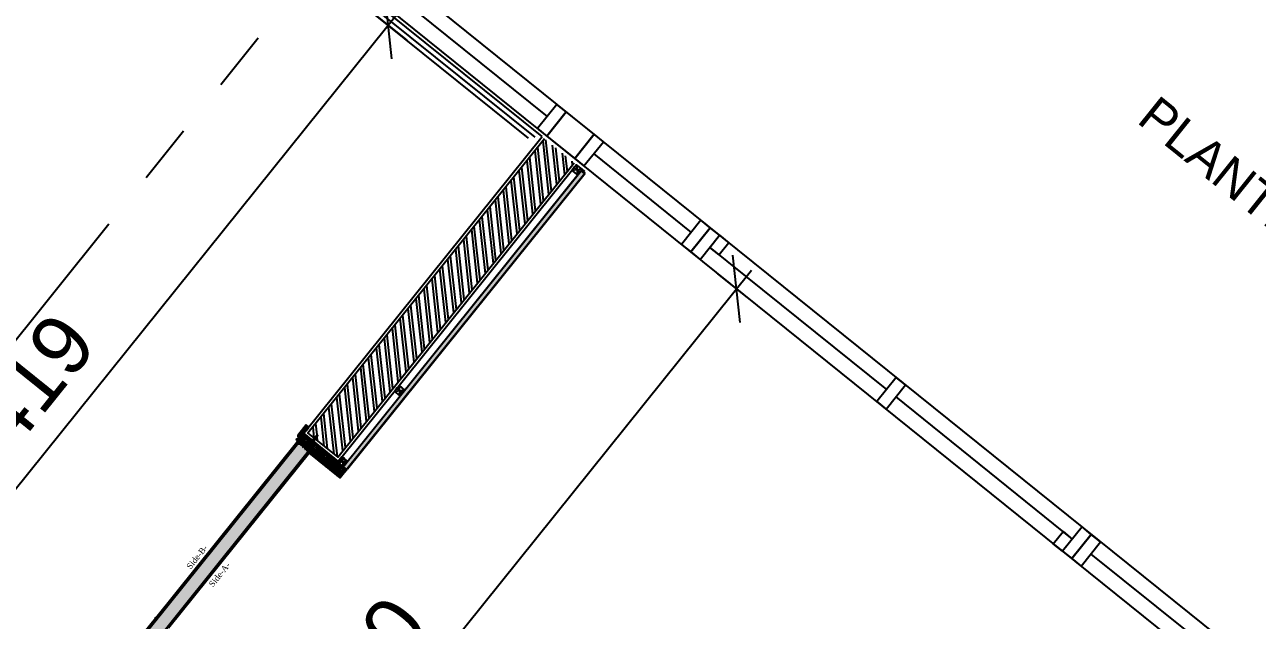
# Model space of a CAD drawing. Extents: x 83 to 143.2, y -2.6 to 70.8.
# Drawn here: x 114.54 to 119.7, y 44.34 to 46.83 of the extents above; entities that cross this region are included whole.
import ezdxf

# ---------------------------------------------------------------- set-up
doc = ezdxf.new("R2010")
doc.units = 0
doc.header["$MEASUREMENT"] = 0
doc.header["$PDMODE"] = 3
doc.header["$PDSIZE"] = 0.3
doc.linetypes.add('AXIS_100$0$A-AXIS$0$PHANTOM', pattern=[2.5, 1.25, -0.25, 0.25, -0.25, 0.25, -0.25])
doc.layers.get('0').update_dxf_attribs({"linetype": 'CONTINUOUS'})
doc.layers.get('DEFPOINTS').update_dxf_attribs({"linetype": 'CONTINUOUS'})
for name, color, linetype in [('00CONDAS-DIM', 9, 'CONTINUOUS'), ('00CONDAS-SERRUR', 3, 'CONTINUOUS'), ('00CONDAS-WOOD', 2, 'CONTINUOUS'), ('A-ALU', 9, 'CONTINUOUS'), ('a-dim', 3, 'CONTINUOUS'), ('A-FLOR-LEVL', 221, 'CONTINUOUS'), ('A-HATCH-CONC', 8, 'CONTINUOUS'), ('A-HATCH-WALL', 8, 'CONTINUOUS'), ('A-PLASTER', 8, 'CONTINUOUS'), ('a-revetement', 1, 'CONTINUOUS'), ('a-text-red', 10, 'CONTINUOUS'), ('A-WALL', 4, 'CONTINUOUS'), ('AXIS_100$0$A-AXIS-100', 10, 'AXIS_100$0$A-AXIS$0$PHANTOM'), ('HA', 8, 'CONTINUOUS'), ('SERRUR', 3, 'CONTINUOUS'), ('SHADE30', 30, 'CONTINUOUS'), ('Stainless Steel', 251, 'CONTINUOUS'), ('WOOD', 2, 'CONTINUOUS'), ('WOOD PANELING', 7, 'CONTINUOUS')]:
    doc.layers.add(name, color=color, linetype=linetype)
doc.styles.add('A100-STEXT', font='ARIAL.TTF', dxfattribs={"height": 0.25})
doc.styles.add('style10', font='TIMES.TTF', dxfattribs={"height": 24})
doc.dimstyles.new('A100-DIM', dxfattribs={"dimtxt": 0.25, "dimasz": 0.2, "dimexe": 0.1, "dimexo": 0.3, "dimgap": 0.1, "dimtad": 1, "dimlfac": 100, "dimrnd": 0.5, "dimdsep": 46, "dimtxsty": 'A100-STEXT', "dimblk1": 'OBLIQUE', "dimblk2": 'OBLIQUE', "dimsah": 1, "dimcen": -0.05, "dimdle": 0.1, "dimclrd": 15, "dimclre": 15, "dimclrt": 256, "dimadec": 0, "dimazin": 0, "dimtfac": 0.28, "dimtix": 1, "dimtmove": 2, "dimatfit": 3, "dimldrblk": 'OBLIQUE', "dimfxl": 0, "dimtolj": 1, "dimarcsym": 0})

# ---------------------------------------------------------------- blocks, each defined once
blk = doc.blocks.new('_OBLIQUE')
at = {"color": 0, "linetype": 'ByBlock'}
blk.add_line((-0.5, -0.5), (0.5, 0.5), dxfattribs=at)
blk = doc.blocks.new('*D48')
at = {"layer": 'a-dim', "color": 15, "lineweight": -2}
for p, q in [((114.7011, 42.2179), (117.5838, 45.8026)), ((117.5689, 45.6862), (117.4432, 45.7873)), ((114.8115, 42.2574), (114.6858, 42.3585))]:
    blk.add_line(p, q, dxfattribs=at)
at = {"layer": 'DEFPOINTS', "color": 0}
for p in [(117.5212, 45.7246), (117.8027, 45.4982), (115.0453, 42.0694)]:
    blk.add_point(p, dxfattribs=at)
at = {"layer": 'a-dim', "color": 15, "lineweight": -2, "xscale": 0.2, "yscale": 0.2, "zscale": 0.2}
for p, rotation in [((117.5212, 45.7246), 51.19370936958021), ((114.7637, 42.2959), 231.1937093695802)]:
    blk.add_blockref('_OBLIQUE', p, dxfattribs=dict(at, rotation=rotation))
at = {"layer": 'a-dim', "insert": (115.965, 44.1529), "char_height": 0.25, "attachment_point": 5, "rotation": 51.1937, "style": 'A100-STEXT'}
blk.add_mtext('\\A1;440', dxfattribs=at)
blk = doc.blocks.new('*D63')
at = {"layer": 'a-dim', "color": 15, "lineweight": -2}
for p, q in [((111.2649, 45.2058), (115.8116, 50.8594)), ((115.8105, 50.732), (115.671, 50.8442)), ((111.3502, 45.2656), (111.2497, 45.3464))]:
    blk.add_line(p, q, dxfattribs=at)
at = {"layer": 'DEFPOINTS', "color": 0}
for p in [(115.7489, 50.7815), (116.0443, 50.544), (111.584, 45.0776)]:
    blk.add_point(p, dxfattribs=at)
at = {"layer": 'a-dim', "color": 15, "lineweight": -2, "xscale": 0.2, "yscale": 0.2, "zscale": 0.2}
for p, rotation in [((115.7489, 50.7815), 51.19370936546788), ((111.3276, 45.2838), 231.1937093654679)]:
    blk.add_blockref('_OBLIQUE', p, dxfattribs=dict(at, rotation=rotation))
at = {"layer": 'a-dim', "insert": (113.3609, 48.1753), "char_height": 0.25, "attachment_point": 5, "rotation": 51.1937, "style": 'A100-STEXT'}
blk.add_mtext('\\A1;705.5', dxfattribs=at)
blk = doc.blocks.new('*D73')
at = {"layer": 'a-dim', "color": 15, "lineweight": -2}
for p, q in [((114.557, 43.5965), (111.9206, 45.7167)), ((112.0167, 45.6766), (111.9359, 45.5761)), ((114.4973, 43.6817), (114.4164, 43.5812))]:
    blk.add_line(p, q, dxfattribs=at)
at = {"layer": 'DEFPOINTS', "color": 0}
for p in [(112.2048, 45.9104), (111.9986, 45.654), (114.6853, 43.9155)]:
    blk.add_point(p, dxfattribs=at)
at = {"layer": 'a-dim', "color": 15, "lineweight": -2, "xscale": 0.2, "yscale": 0.2, "zscale": 0.2}
for p, rotation in [((111.9986, 45.654), 141.1937092989984), ((114.4791, 43.6591), 321.1937092989984)]:
    blk.add_blockref('_OBLIQUE', p, dxfattribs=dict(at, rotation=rotation))
at = {"layer": 'a-dim', "insert": (113.3816, 44.834), "char_height": 0.25, "attachment_point": 5, "rotation": 321.1937, "style": 'A100-STEXT'}
blk.add_mtext('\\A1;318.5', dxfattribs=at)
blk = doc.blocks.new('*D75')
at = {"layer": 'a-dim', "color": 15, "lineweight": -2}
for p, q in [((115.8143, 47.0267), (116.1388, 46.7658)), ((116.1235, 46.9064), (113.3723, 43.4853)), ((113.3625, 43.6214), (113.5129, 43.5005))]:
    blk.add_line(p, q, dxfattribs=at)
at = {"layer": 'DEFPOINTS', "color": 0}
for p in [(115.5805, 47.2147), (113.1287, 43.8095, -0.0976), (113.4349, 43.5632)]:
    blk.add_point(p, dxfattribs=at)
at = {"layer": 'a-dim', "color": 15, "lineweight": -2, "xscale": 0.2, "yscale": 0.2, "zscale": 0.2}
for p, rotation in [((116.0609, 46.8284), 51.19370935660757), ((113.4349, 43.5632), 231.1937093566076)]:
    blk.add_blockref('_OBLIQUE', p, dxfattribs=dict(at, rotation=rotation))
at = {"layer": 'a-dim', "insert": (114.5705, 45.3385), "char_height": 0.25, "attachment_point": 5, "rotation": 51.1937, "style": 'A100-STEXT'}
blk.add_mtext('\\A1;419', dxfattribs=at)
blk = doc.blocks.new('A$C424D7636')
at = {"layer": 'A-ALU'}
for p, q in [((24.3159, 47.1427), (28.8044, 43.533)), ((24.2751, 47.0921), (25.0778, 46.4466)), ((24.1954, 47.0727), (28.7619, 43.4003)), ((25.2726, 46.2899), (25.6817, 45.9609)), ((25.7596, 45.8982), (26.4999, 45.3029)), ((26.5389, 45.2715), (27.2792, 44.6762)), ((27.3571, 44.6135), (27.7663, 44.2845))]:
    blk.add_line(p, q, dxfattribs=at)
for points in [[(25.037, 46.3959), (25.076, 46.3646), (25.1575, 46.4659), (25.1185, 46.4972)], [(25.1929, 46.2706), (25.2319, 46.2392), (25.3133, 46.3405), (25.2744, 46.3719)], [(25.641, 45.9102), (25.6799, 45.8789), (25.7614, 45.9802), (25.7224, 46.0115)], [(25.6799, 45.8789), (25.7189, 45.8476), (25.8004, 45.9489), (25.7614, 45.9802)], [(26.4592, 45.2522), (26.4982, 45.2209), (26.5796, 45.3222), (26.5407, 45.3535)], [(27.2385, 44.6255), (27.2774, 44.5942), (27.3589, 44.6955), (27.3199, 44.7268)], [(27.2774, 44.5942), (27.3164, 44.5628), (27.3979, 44.6641), (27.3589, 44.6955)]]:
    blk.add_lwpolyline(points, close=True, dxfattribs=at)
for points in [[(25.8004, 45.9489), (25.8393, 45.9175), (25.7986, 45.8669), (25.7596, 45.8982), (25.8004, 45.9489)], [(27.2402, 44.7075), (27.2792, 44.6762), (27.2385, 44.6255), (27.1995, 44.6568), (27.2402, 44.7075)]]:
    blk.add_lwpolyline(points, dxfattribs=at)
blk = doc.blocks.new('HING-PL-35')
at = {"layer": 'HA'}
h = blk.add_hatch(dxfattribs=at)
h.set_pattern_fill('NET', color=256, scale=0.02, angle=135, style=0)
h.set_pattern_definition([(135, (34.9200213, -8302.3462178), (-0.001767766953, -0.001767766953), []), (225, (34.9200213, -8302.3462178), (0.001767766953, -0.001767766953), [])])
h.paths.add_polyline_path([(0.003, 0.005, -0.341999), (0, 0.0011), (0, 0), (0.003, 0)])
h.paths.add_polyline_path([(-0.002, 0.0011, -0.341999), (-0.005, 0.005), (-0.005, 0), (-0.002, 0)])
h.paths.add_polyline_path([(-0.002, 0), (-0.005, 0), (-0.005, -0.001), (-0.002, -0.001)])
h.paths.add_polyline_path([(-0.002, -0.001), (-0.005, -0.001), (-0.005, -0.035), (-0.002, -0.035)])
h.paths.add_polyline_path([(0.003, 0), (0, 0), (0, -0.0109, -0.008633), (0.003, -0.0092)])
h.paths.add_polyline_path([(0.003, -0.0092, 0.008633), (0, -0.0109), (0, -0.0212, -0.015099), (0.003, -0.0188)])
h.paths.add_polyline_path([(0.003, -0.0188, 0.015099), (0, -0.0212), (0, -0.0345, -0.016745), (0.003, -0.0313)])
h.paths.add_polyline_path([(0.003, -0.0313, 0.016745), (0, -0.0345), (0, -0.035), (0.003, -0.035)])
at = {"layer": 'SERRUR'}
for p, q in [((-0.005, -0.035), (-0.005, 0.005)), ((-0.002, -0.035), (-0.002, 0.0011)), ((0, -0.035), (0, 0.0011)), ((0.003, -0.035), (0.003, 0.005)), ((-0.005, -0.035), (-0.002, -0.035)), ((0, -0.035), (0.003, -0.035))]:
    blk.add_line(p, q, dxfattribs=at)
blk.add_circle((-0.001, 0.005), 0.004, dxfattribs=at)
blk = doc.blocks.new('VICE')
at = {"layer": '00CONDAS-SERRUR'}
for p, q in [((-0.0582, 0.0033), (-0.0937, 0.0033)), ((-0.0582, 0.0033), (-0.0937, 0.0033)), ((-0.0582, 0.0018), (-0.0937, 0.0018)), ((-0.0582, 0.0018), (-0.0937, 0.0018)), ((-0.0903, 0), (-0.0164, 0.0039)), ((-0.0903, 0), (-0.0164, 0.0039)), ((-0.0903, 0), (-0.0164, -0.0039)), ((-0.0855, 0.0004), (-0.0851, -0.0005)), ((-0.0826, 0.0006), (-0.0822, -0.0006)), ((-0.0814, 0.005), (-0.0817, 0.0048)), ((-0.0814, 0.005), (-0.0817, 0.0048)), ((-0.0817, 0.0048), (-0.0812, 0.0033)), ((-0.0817, 0.0048), (-0.0812, 0.0033)), ((-0.0814, 0.005), (-0.0814, 0.005)), ((-0.0799, 0.0033), (-0.0814, 0.005)), ((-0.0799, 0.0033), (-0.0814, 0.005)), ((-0.0814, 0.005), (-0.0814, 0.005)), ((-0.0798, 0.0008), (-0.0792, -0.0008)), ((-0.0769, 0.005), (-0.0772, 0.0048)), ((-0.0769, 0.005), (-0.0772, 0.0048)), ((-0.0772, 0.0048), (-0.0768, 0.0033)), ((-0.0772, 0.0048), (-0.0768, 0.0033)), ((-0.077, 0.0009), (-0.0763, -0.001)), ((-0.0755, 0.0033), (-0.0769, 0.005)), ((-0.0769, 0.005), (-0.0769, 0.005)), ((-0.0769, 0.005), (-0.0769, 0.005)), ((-0.0755, 0.0033), (-0.0769, 0.005)), ((-0.0742, 0.0011), (-0.0733, -0.0012)), ((-0.0725, 0.005), (-0.0728, 0.0048)), ((-0.0725, 0.005), (-0.0728, 0.0048)), ((-0.0728, 0.0048), (-0.0724, 0.0033)), ((-0.0728, 0.0048), (-0.0724, 0.0033)), ((-0.0725, 0.005), (-0.0725, 0.005)), ((-0.0711, 0.0033), (-0.0725, 0.005)), ((-0.0711, 0.0033), (-0.0725, 0.005)), ((-0.0725, 0.005), (-0.0725, 0.005)), ((-0.0714, 0.0013), (-0.0704, -0.0013)), ((-0.0685, 0.0014), (-0.0675, -0.0015)), ((-0.0681, 0.005), (-0.0684, 0.0048)), ((-0.0681, 0.005), (-0.0684, 0.0048)), ((-0.0684, 0.0048), (-0.0679, 0.0033)), ((-0.0684, 0.0048), (-0.0679, 0.0033)), ((-0.0681, 0.005), (-0.0681, 0.005)), ((-0.0666, 0.0033), (-0.0681, 0.005)), ((-0.0681, 0.005), (-0.0681, 0.005)), ((-0.0666, 0.0033), (-0.0681, 0.005)), ((-0.0657, 0.0016), (-0.0645, -0.0017)), ((-0.0629, 0.0018), (-0.0616, -0.0019)), ((-0.0601, 0.0019), (-0.0586, -0.002)), ((-0.0573, 0.0021), (-0.0557, -0.0022)), ((-0.0567, 0.0048), (-0.0552, 0.0048)), ((-0.0567, 0.0048), (-0.0552, 0.0048)), ((-0.0543, 0.0023), (-0.0525, -0.0024)), ((-0.0513, 0.0025), (-0.0494, -0.0026)), ((-0.0485, 0.0026), (-0.0465, -0.0027)), ((-0.0457, 0.0028), (-0.0436, -0.0029)), ((-0.0429, 0.003), (-0.0406, -0.0031)), ((-0.04, 0.0031), (-0.0377, -0.0033)), ((-0.0102, 0.0074), (-0.0164, 0.0039)), ((-0.0102, 0.0074), (-0.0164, 0.0039)), ((-0.0102, 0.0074), (-0.0164, 0.0039)), ((-0.0102, 0.0074), (-0.0164, 0.0039)), ((-0.0164, 0.0039), (-0.0164, -0.0039)), ((-0.0164, -0.0039), (-0.0164, 0.0039)), ((-0.0164, 0.0039), (-0.0164, -0.0039)), ((-0.0164, -0.0039), (-0.0164, 0.0039)), ((-0.0102, 0.0012), (-0.0127, 0.0012)), ((-0.0127, 0.0012), (-0.0127, -0.0012)), ((-0.0102, 0.0012), (-0.0127, 0.0012)), ((-0.0127, -0.0012), (-0.0127, 0.0012)), ((-0.0102, 0.0012), (-0.0127, 0.0012)), ((-0.0127, 0.0012), (-0.0127, -0.0012)), ((-0.0102, 0.0012), (-0.0127, 0.0012)), ((-0.0127, -0.0012), (-0.0127, 0.0012)), ((-0.0102, 0.0074), (-0.0102, 0.0012)), ((-0.0102, 0.0012), (-0.0102, 0.0074)), ((-0.0102, 0.0074), (-0.0102, 0.0012)), ((-0.0102, 0.0012), (-0.0102, 0.0074)), ((-0.0582, -0.0018), (-0.0937, -0.0018)), ((-0.0582, -0.0018), (-0.0937, -0.0018)), ((-0.0582, -0.0033), (-0.0937, -0.0033)), ((-0.0582, -0.0033), (-0.0937, -0.0033)), ((-0.0817, -0.0048), (-0.0812, -0.0033)), ((-0.0817, -0.0048), (-0.0812, -0.0033)), ((-0.0814, -0.005), (-0.0817, -0.0048)), ((-0.0814, -0.005), (-0.0817, -0.0048)), ((-0.0799, -0.0033), (-0.0814, -0.005)), ((-0.0799, -0.0033), (-0.0814, -0.005)), ((-0.0814, -0.005), (-0.0814, -0.005)), ((-0.0814, -0.005), (-0.0814, -0.005)), ((-0.0772, -0.0048), (-0.0768, -0.0033)), ((-0.0772, -0.0048), (-0.0768, -0.0033)), ((-0.0769, -0.005), (-0.0772, -0.0048)), ((-0.0769, -0.005), (-0.0772, -0.0048)), ((-0.0755, -0.0033), (-0.0769, -0.005)), ((-0.0755, -0.0033), (-0.0769, -0.005)), ((-0.0769, -0.005), (-0.0769, -0.005)), ((-0.0769, -0.005), (-0.0769, -0.005)), ((-0.0728, -0.0048), (-0.0724, -0.0033)), ((-0.0728, -0.0048), (-0.0724, -0.0033)), ((-0.0725, -0.005), (-0.0728, -0.0048)), ((-0.0725, -0.005), (-0.0728, -0.0048)), ((-0.0711, -0.0033), (-0.0725, -0.005)), ((-0.0711, -0.0033), (-0.0725, -0.005)), ((-0.0725, -0.005), (-0.0725, -0.005)), ((-0.0725, -0.005), (-0.0725, -0.005)), ((-0.0684, -0.0048), (-0.0679, -0.0033)), ((-0.0684, -0.0048), (-0.0679, -0.0033)), ((-0.0681, -0.005), (-0.0684, -0.0048)), ((-0.0681, -0.005), (-0.0684, -0.0048)), ((-0.0666, -0.0033), (-0.0681, -0.005)), ((-0.0666, -0.0033), (-0.0681, -0.005)), ((-0.0681, -0.005), (-0.0681, -0.005)), ((-0.0681, -0.005), (-0.0681, -0.005)), ((-0.0567, -0.0048), (-0.0552, -0.0048)), ((-0.0567, -0.0048), (-0.0552, -0.0048)), ((-0.0102, -0.0074), (-0.0164, -0.0039)), ((-0.0102, -0.0074), (-0.0164, -0.0039)), ((-0.0102, -0.0074), (-0.0164, -0.0039)), ((-0.0102, -0.0074), (-0.0164, -0.0039)), ((-0.0102, -0.0012), (-0.0127, -0.0012)), ((-0.0102, -0.0012), (-0.0127, -0.0012)), ((-0.0102, -0.0012), (-0.0127, -0.0012)), ((-0.0102, -0.0012), (-0.0127, -0.0012)), ((-0.0102, -0.0012), (-0.0102, -0.0074)), ((-0.0102, -0.0074), (-0.0102, -0.0012)), ((-0.0102, -0.0012), (-0.0102, -0.0074)), ((-0.0102, -0.0074), (-0.0102, -0.0012))]:
    blk.add_line(p, q, dxfattribs=at)
for centre, radius, start, end in [((-0.0937, 0), 0.00335, 90, 270), ((-0.0937, 0), 0.00335, 90, 270), ((-0.0937, 0), 0.00185, 90, 270), ((-0.0937, 0), 0.00185, 90, 270), ((-0.0582, 0.0048), 0.0015, 270, 0), ((-0.0582, 0.0048), 0.003, 270, 0), ((-0.0582, 0.0048), 0.0015, 270, 0), ((-0.0582, 0.0048), 0.003, 270, 0), ((-0.0582, -0.0048), 0.003, 0, 90), ((-0.0582, -0.0048), 0.003, 0, 90), ((-0.0582, -0.0048), 0.0015, 0, 90), ((-0.0582, -0.0048), 0.0015, 0, 90)]:
    blk.add_arc(centre, radius, start, end, dxfattribs=at)
at = {"layer": 'HA'}
blk.add_line((-0.0255, 0), (0, 0), dxfattribs=at)
blk = doc.blocks.new('scr')
at = {"layer": '00CONDAS-SERRUR'}
for p, q in [((266536.4, 268713.7, 0), (266568.7, 268715.4, 0)), ((266536.4, 268713.7, 0), (266568.7, 268711.9, 0)), ((266536.4, 268713.7, 0), (266568.7, 268711.9, 0)), ((266538.5, 268713.5, 0), (266538.6, 268713.9, 0)), ((266539.7, 268713.4, 0), (266539.9, 268713.9, 0)), ((266540.9, 268713.3, 0), (266541.2, 268714, 0)), ((266542.2, 268713.2, 0), (266542.5, 268714.1, 0)), ((266543.4, 268713.2, 0), (266543.8, 268714.2, 0)), ((266544.6, 268713.1, 0), (266545.1, 268714.2, 0)), ((266545.9, 268713, 0), (266546.4, 268714.3, 0)), ((266547.1, 268713, 0), (266547.6, 268714.4, 0)), ((266548.3, 268712.9, 0), (266548.9, 268714.5, 0)), ((266549.6, 268712.8, 0), (266550.2, 268714.5, 0)), ((266550.8, 268712.7, 0), (266551.5, 268714.6, 0)), ((266552.1, 268712.7, 0), (266552.9, 268714.7, 0)), ((266553.4, 268712.6, 0), (266554.2, 268714.8, 0)), ((266554.6, 268712.5, 0), (266555.5, 268714.9, 0)), ((266555.9, 268712.4, 0), (266556.8, 268714.9, 0)), ((266557.1, 268712.4, 0), (266558.1, 268715, 0)), ((266558.3, 268712.3, 0), (266559.4, 268715.1, 0)), ((266571.4, 268716.9, 0), (266568.7, 268715.4, 0)), ((266571.4, 268716.9, 0), (266568.7, 268715.4, 0)), ((266571.4, 268716.9, 0), (266568.7, 268715.4, 0)), ((266571.4, 268716.9, 0), (266568.7, 268715.4, 0)), ((266568.7, 268711.9, 0), (266568.7, 268715.4, 0)), ((266568.7, 268715.4, 0), (266568.7, 268711.9, 0)), ((266568.7, 268711.9, 0), (266568.7, 268715.4, 0)), ((266568.7, 268715.4, 0), (266568.7, 268711.9, 0)), ((266571.4, 268710.4, 0), (266568.7, 268711.9, 0)), ((266571.4, 268710.4, 0), (266568.7, 268711.9, 0)), ((266571.4, 268710.4, 0), (266568.7, 268711.9, 0)), ((266571.4, 268710.4, 0), (266568.7, 268711.9, 0)), ((266571.4, 268714.2, 0), (266570.3, 268714.2, 0)), ((266570.3, 268713.1, 0), (266570.3, 268714.2, 0)), ((266571.4, 268714.2, 0), (266570.3, 268714.2, 0)), ((266570.3, 268714.2, 0), (266570.3, 268713.1, 0)), ((266571.4, 268714.2, 0), (266570.3, 268714.2, 0)), ((266570.3, 268713.1, 0), (266570.3, 268714.2, 0)), ((266571.4, 268714.2, 0), (266570.3, 268714.2, 0)), ((266570.3, 268714.2, 0), (266570.3, 268713.1, 0)), ((266571.4, 268713.1, 0), (266570.3, 268713.1, 0)), ((266571.4, 268713.1, 0), (266570.3, 268713.1, 0)), ((266571.4, 268713.1, 0), (266570.3, 268713.1, 0)), ((266571.4, 268713.1, 0), (266570.3, 268713.1, 0)), ((266571.4, 268714.2, 0), (266571.4, 268716.9, 0)), ((266571.4, 268716.9, 0), (266571.4, 268714.2, 0)), ((266571.4, 268714.2, 0), (266571.4, 268716.9, 0)), ((266571.4, 268716.9, 0), (266571.4, 268714.2, 0)), ((266571.4, 268710.4, 0), (266571.4, 268713.1, 0)), ((266571.4, 268713.1, 0), (266571.4, 268710.4, 0)), ((266571.4, 268710.4, 0), (266571.4, 268713.1, 0)), ((266571.4, 268713.1, 0), (266571.4, 268710.4, 0))]:
    blk.add_line(p, q, dxfattribs=at)
at = {"layer": 'HA'}
blk.add_line((266564.7, 268713.7, 0), (266575.8, 268713.7, 0), dxfattribs=at)

msp = doc.modelspace()

# ---------------------------------------------------------------- hatches: boundary and pattern name
at = {"layer": 'A-HATCH-WALL'}
h = msp.add_hatch(dxfattribs=at)
h.set_pattern_fill('ANSI32', color=256, scale=0.1, angle=51.19371, style=0)
h.set_pattern_definition([(96.19371, (85.894197, 11.917012), (-0.037281106, -0.004045883), []), (96.19371, (85.905275, 11.930788), (-0.037281106, -0.004045883), [])])
edge = h.paths.add_edge_path()
edge.add_line((116.71602, 46.35289), (115.72429, 45.11969))
edge.add_line((115.72429, 45.11969), (115.75046, 45.09864))
edge.add_line((115.75046, 45.09864), (115.75066, 45.09889))
edge.add_line((115.75066, 45.09889), (115.75023, 45.10113))
edge.add_line((115.75023, 45.10113), (115.75124, 45.09961))
edge.add_line((115.75124, 45.09961), (115.75266, 45.10137))
edge.add_line((115.75266, 45.10137), (115.75223, 45.10362))
edge.add_line((115.75223, 45.10362), (115.75324, 45.1021))
edge.add_line((115.75324, 45.1021), (115.75466, 45.10386))
edge.add_line((115.75466, 45.10386), (115.75423, 45.1061))
edge.add_line((115.75423, 45.1061), (115.75524, 45.10458))
edge.add_line((115.75524, 45.10458), (115.76086, 45.11157))
edge.add_ellipse((115.76274, 45.11006), major_axis=(-0.00026, 0.0024), ratio=1, start_angle=314.99204, end_angle=405, ccw=False)
edge.add_ellipse((115.76274, 45.11006), major_axis=(-0.00026, 0.0024), ratio=1, start_angle=225, end_angle=315.00795, ccw=False)
edge.add_line((115.76462, 45.10855), (115.759, 45.10156))
edge.add_line((115.759, 45.10156), (115.7607, 45.1009))
edge.add_line((115.7607, 45.1009), (115.75841, 45.10083))
edge.add_line((115.75841, 45.10083), (115.757, 45.09908))
edge.add_line((115.757, 45.09908), (115.7587, 45.09842))
edge.add_line((115.7587, 45.09842), (115.75641, 45.09835))
edge.add_line((115.75641, 45.09835), (115.755, 45.09659))
edge.add_line((115.755, 45.09659), (115.7567, 45.09593))
edge.add_line((115.7567, 45.09593), (115.75442, 45.09587))
edge.add_line((115.75442, 45.09587), (115.75422, 45.09562))
edge.add_line((115.75422, 45.09562), (115.84897, 45.01942))
edge.add_line((115.84897, 45.01942), (116.84071, 46.25262))
edge.add_line((116.84071, 46.25262), (116.71602, 46.35289))
at = {"layer": 'HA'}
h = msp.add_hatch(dxfattribs=at)
h.set_pattern_fill('ANSI36', color=256, scale=0.06, angle=51.19371, style=0)
h.set_pattern_definition([(96.1937094, (147.094501, -304.8629575), (-0.00887228006, 0.01223921042), [0.01875, -0.00375, 0, -0.00375])])
h.paths.add_polyline_path([(116.88299, 46.20706), (116.86896, 46.21834), (115.8719, 44.97853), (115.88281, 44.96975), (115.88595, 44.97365), (115.88906, 44.97114)])
h = msp.add_hatch(dxfattribs=at)
h.set_pattern_fill('WOODFACE', color=256, scale=0.05, angle=51.19371, style=0)
h.set_pattern_definition([(51.19371, (257.571097, -212.344066), (-0.0076289896, 0.070297927), [0.0025, -0.0475]), (141.19371, (257.569994, -212.317513), (-0.070297927, -0.0076289896), [0.005, -0.045]), (96.19371, (257.567623, -212.32844), (-0.038963458, 0.0313344686), [0.003535, -0.010605, 0.003535, -0.00707, 0.02475, -0.021215678]), (96.19371, (257.57148, -212.34758), (-0.038963458, 0.0313344686), [0.0035355, -0.007071, 0.0035355, -0.056568678]), (96.19371, (257.57855, -212.33081), (-0.038963458, 0.0313344686), [0.0035355, -0.067175178]), (96.19371, (257.58363, -212.32848), (-0.038963458, 0.0313344686), [0.0035355, -0.067175178]), (96.19371, (257.575035, -212.33119), (-0.038963458, 0.0313344686), [0.0035355, -0.067175178]), (96.19371, (257.57152, -212.331573), (-0.038963458, 0.0313344686), [0.007071, -0.063639678]), (96.19371, (257.55013, -212.29833), (-0.038963458, 0.0313344686), [0.007071, -0.063639678]), (96.19371, (257.566438, -212.333902), (-0.038963458, 0.0313344686), [0.014142, -0.056568678]), (96.19371, (257.562923, -212.334284), (-0.038963458, 0.0313344686), [0.014142, -0.056568678]), (96.19371, (257.5716, -212.299557), (-0.038963458, 0.0313344686), [0.014142, -0.056568678]), (96.19371, (257.55746, -212.3331), (-0.038963458, 0.0313344686), [0.0106066, -0.060104078]), (96.19371, (257.54535, -212.33619), (-0.038963458, 0.0313344686), [0.0106066, -0.060104078]), (96.19371, (257.55238, -212.33543), (-0.038963458, 0.0313344686), [0.0106066, -0.060104078]), (96.19371, (257.561057, -212.3007), (-0.038963458, 0.0313344686), [0.01767767, -0.053033008]), (96.19371, (257.555975, -212.30303), (-0.038963458, 0.0313344686), [0.01767767, -0.053033008]), (96.19371, (257.56885, -212.30697), (-0.038963458, 0.0313344686), [0.024748737, -0.045961941]), (77.758761, (257.570334, -212.337036), (0.0313344686, 0.0389634582), [0.0055901695, -0.106213229]), (77.758761, (257.564912, -212.319843), (0.0313344686, 0.0389634582), [0.0055901695, -0.106213229]), (77.758761, (257.567242, -212.324924), (0.0313344686, 0.0389634582), [0.0055901695, -0.106213229]), (77.758761, (257.572664, -212.342118), (0.0313344686, 0.0389634582), [0.01118034, -0.100623059]), (77.758761, (257.561397, -212.320224), (0.0313344686, 0.0389634582), [0.01677051, -0.095032889]), (77.758761, (257.556316, -212.322554), (0.0313344686, 0.0389634582), [0.02236068, -0.089442719]), (77.758761, (257.551234, -212.324884), (0.0313344686, 0.0389634582), [0.02236068, -0.089442719]), (77.758761, (257.534845, -212.321328), (0.0313344686, 0.0389634582), [0.02236068, -0.089442719]), (77.758761, (257.538741, -212.324461), (0.0313344686, 0.0389634582), [0.02795085, -0.083852549]), (77.758761, (257.544204, -212.325646), (0.0313344686, 0.0389634582), [0.02795085, -0.083852549]), (114.628658, (257.570757, -212.324543), (-0.0389634582, 0.0313344686), [0.0055901695, -0.106213229]), (114.628658, (257.569953, -212.33352), (-0.0389634582, 0.0313344686), [0.0055901695, -0.106213229]), (114.628658, (257.571097, -212.344066), (-0.0389634582, 0.0313344686), [0.01118034, -0.100623059]), (114.628658, (257.574653, -212.327676), (-0.0389634582, 0.0313344686), [0.01118034, -0.100623059]), (114.628658, (257.569912, -212.349529), (-0.0389634582, 0.0313344686), [0.01677051, -0.095032889]), (114.628658, (257.566779, -212.353425), (-0.0389634582, 0.0313344686), [0.02236068, -0.089442719]), (114.628658, (257.593031, -212.316791), (-0.0389634582, 0.0313344686), [0.02236068, -0.089442719]), (114.628658, (257.578168, -212.327295), (-0.0389634582, 0.0313344686), [0.02236068, -0.089442719]), (114.628658, (257.588331, -212.322636), (-0.0389634582, 0.0313344686), [0.02795085, -0.083852549]), (114.628658, (257.58325, -212.324965), (-0.0389634582, 0.0313344686), [0.02795085, -0.083852549])])
h.paths.add_polyline_path([(115.71696, 45.15446), (115.68124, 45.11004), (115.68358, 45.10816), (115.6817, 45.10583), (115.69105, 45.0983), (115.70045, 45.10999), (115.69655, 45.11313), (115.71535, 45.13651), (115.71925, 45.13337), (115.72677, 45.14272), (115.72443, 45.1446), (115.72631, 45.14694)])
h = msp.add_hatch(dxfattribs=at)
h.set_pattern_fill('ANSI31', color=256, scale=0.04, angle=51.19371, style=0)
h.set_pattern_definition([(186.1937094, (499.62687, 89.038108), (-0.000539451025, 0.00497081408), [])])
h.paths.add_polyline_path([(115.00558, 44.23477), (115.0009, 44.23853), (115.08582, 44.34412), (115.09049, 44.34036)])
h.paths.add_polyline_path([(115.67773, 45.08014), (115.6824, 45.07638), (115.09801, 44.34972), (115.09334, 44.35348)])
h.paths.add_polyline_path([(115.61771, 44.96194), (115.56234, 45.00647), (115.53947, 44.97804), (115.59484, 44.93351)], flags=9)
h = msp.add_hatch(dxfattribs=at)
h.set_pattern_fill('ANSI36', color=256, scale=0.06, angle=51.19371, style=0)
h.set_pattern_definition([(186.1937094, (499.62687, 89.038108), (-0.01385756349, 0.00604016218), [0.01875, -0.00375, 0, -0.00375])])
h.paths.add_polyline_path([(115.14009, 44.31587), (115.14009, 44.31587), (115.13257, 44.30652), (115.13257, 44.30652), (115.04515, 44.19781), (115.00307, 44.23166), (115.68491, 45.0795), (115.72699, 45.04566)])
h = msp.add_hatch(dxfattribs=at)
h.set_pattern_fill('WOODFACE', color=256, scale=0.05, angle=51.19371, style=0)
h.set_pattern_definition([(51.19371, (154.435724, -340.19259), (-0.0076289896, 0.070297927), [0.0025, -0.0475]), (141.19371, (154.43462, -340.166036), (-0.070297927, -0.0076289896), [0.005, -0.045]), (96.193709, (154.43225, -340.176962), (-0.0389634582, 0.0313344686), [0.003535, -0.010605, 0.003535, -0.00707, 0.02475, -0.0212156781]), (96.193709, (154.436105, -340.196104), (-0.0389634582, 0.0313344686), [0.0035355, -0.007071, 0.0035355, -0.056568678]), (96.193709, (154.443176, -340.179333), (-0.0389634582, 0.0313344686), [0.0035355, -0.067175178]), (96.193709, (154.448257, -340.177003), (-0.0389634582, 0.0313344686), [0.0035355, -0.067175178]), (96.193709, (154.43966, -340.179714), (-0.0389634582, 0.0313344686), [0.0035355, -0.067175178]), (96.193709, (154.436146, -340.180096), (-0.0389634582, 0.0313344686), [0.007071, -0.063639678]), (96.193709, (154.414757, -340.146854), (-0.0389634582, 0.0313344686), [0.007071, -0.063639678]), (96.193709, (154.431064, -340.182425), (-0.0389634582, 0.0313344686), [0.014142, -0.056568678]), (96.193709, (154.42755, -340.182807), (-0.0389634582, 0.0313344686), [0.014142, -0.056568678]), (96.193709, (154.436228, -340.14808), (-0.0389634582, 0.0313344686), [0.014142, -0.056568678]), (96.193709, (154.422086, -340.18162), (-0.0389634582, 0.0313344686), [0.0106066, -0.060104078]), (96.193709, (154.409975, -340.184714), (-0.0389634582, 0.0313344686), [0.0106066, -0.060104078]), (96.193709, (154.417005, -340.18395), (-0.0389634582, 0.0313344686), [0.0106066, -0.060104078]), (96.193709, (154.425683, -340.149225), (-0.0389634582, 0.0313344686), [0.01767767, -0.053033008]), (96.193709, (154.4206, -340.151554), (-0.0389634582, 0.0313344686), [0.01767767, -0.053033008]), (96.193709, (154.433476, -340.15549), (-0.0389634582, 0.0313344686), [0.024748737, -0.045961941]), (77.7587606, (154.43496, -340.185559), (0.0313344686, 0.0389634582), [0.0055901695, -0.106213229]), (77.7587606, (154.429538, -340.168366), (0.0313344686, 0.0389634582), [0.0055901695, -0.106213229]), (77.7587606, (154.431868, -340.173447), (0.0313344686, 0.0389634582), [0.0055901695, -0.106213229]), (77.7587606, (154.43729, -340.19064), (0.0313344686, 0.0389634582), [0.01118034, -0.100623059]), (77.7587606, (154.426024, -340.168747), (0.0313344686, 0.0389634582), [0.01677051, -0.095032889]), (77.7587606, (154.420942, -340.171077), (0.0313344686, 0.0389634582), [0.02236068, -0.089442719]), (77.7587606, (154.41586, -340.173407), (0.0313344686, 0.0389634582), [0.02236068, -0.089442719]), (77.7587606, (154.399471, -340.16985), (0.0313344686, 0.0389634582), [0.02236068, -0.089442719]), (77.7587606, (154.403367, -340.172984), (0.0313344686, 0.0389634582), [0.02795085, -0.083852549]), (77.7587606, (154.40883, -340.17417), (0.0313344686, 0.0389634582), [0.02795085, -0.083852549]), (114.628658, (154.435383, -340.173066), (-0.0389634582, 0.0313344686), [0.0055901695, -0.106213229]), (114.628658, (154.43458, -340.182044), (-0.0389634582, 0.0313344686), [0.0055901695, -0.106213229]), (114.628658, (154.435724, -340.192589), (-0.0389634582, 0.0313344686), [0.01118034, -0.100623059]), (114.628658, (154.43928, -340.1762), (-0.0389634582, 0.0313344686), [0.01118034, -0.100623059]), (114.628658, (154.434538, -340.198052), (-0.0389634582, 0.0313344686), [0.01677051, -0.095032889]), (114.628658, (154.431405, -340.201948), (-0.0389634582, 0.0313344686), [0.02236068, -0.089442719]), (114.628658, (154.457658, -340.165314), (-0.0389634582, 0.0313344686), [0.02236068, -0.089442719]), (114.628658, (154.442794, -340.175818), (-0.0389634582, 0.0313344686), [0.02236068, -0.089442719]), (114.628658, (154.452957, -340.171159), (-0.0389634582, 0.0313344686), [0.02795085, -0.083852549]), (114.628658, (154.447876, -340.173488), (-0.0389634582, 0.0313344686), [0.02795085, -0.083852549])])
h.paths.add_polyline_path([(115.72916, 45.03878), (115.73542, 45.04658), (115.68399, 45.08794), (115.67773, 45.08014)])
h = msp.add_hatch(dxfattribs=at)
h.set_pattern_fill('WOODFACE', color=256, scale=0.05, angle=51.19371, style=0)
h.set_pattern_definition([(51.19371, (258.53973, -276.91596), (-0.0076289896, 0.070297927), [0.0025, -0.0475]), (141.19371, (258.538626, -276.889407), (-0.070297927, -0.0076289896), [0.005, -0.045]), (96.193709, (258.536256, -276.900333), (-0.0389634582, 0.0313344686), [0.003535, -0.010605, 0.003535, -0.00707, 0.02475, -0.021215678]), (96.193709, (258.54011, -276.919474), (-0.0389634582, 0.0313344686), [0.0035355, -0.007071, 0.0035355, -0.056568678]), (96.193709, (258.547182, -276.902704), (-0.0389634582, 0.0313344686), [0.0035355, -0.067175178]), (96.193709, (258.552264, -276.900374), (-0.0389634582, 0.0313344686), [0.0035355, -0.067175178]), (96.193709, (258.543667, -276.903085), (-0.0389634582, 0.0313344686), [0.0035355, -0.067175178]), (96.193709, (258.540152, -276.903467), (-0.0389634582, 0.0313344686), [0.007071, -0.063639678]), (96.193709, (258.518763, -276.870225), (-0.0389634582, 0.0313344686), [0.007071, -0.063639678]), (96.193709, (258.53507, -276.905796), (-0.0389634582, 0.0313344686), [0.014142, -0.056568678]), (96.193709, (258.531556, -276.906178), (-0.0389634582, 0.0313344686), [0.014142, -0.056568678]), (96.193709, (258.540234, -276.87145), (-0.0389634582, 0.0313344686), [0.014142, -0.056568678]), (96.193709, (258.526093, -276.904993), (-0.0389634582, 0.0313344686), [0.0106066, -0.060104078]), (96.193709, (258.51398, -276.908085), (-0.0389634582, 0.0313344686), [0.0106066, -0.060104078]), (96.193709, (258.52101, -276.907322), (-0.0389634582, 0.0313344686), [0.0106066, -0.060104078]), (96.193709, (258.52969, -276.872596), (-0.0389634582, 0.0313344686), [0.01767767, -0.053033008]), (96.193709, (258.524608, -276.874925), (-0.0389634582, 0.0313344686), [0.01767767, -0.053033008]), (96.193709, (258.537482, -276.878862), (-0.0389634582, 0.0313344686), [0.024748737, -0.045961941]), (77.7587606, (258.538967, -276.90893), (0.0313344686, 0.0389634582), [0.0055901695, -0.106213229]), (77.7587606, (258.533545, -276.891737), (0.0313344686, 0.0389634582), [0.0055901695, -0.106213229]), (77.7587606, (258.535874, -276.896818), (0.0313344686, 0.0389634582), [0.0055901695, -0.106213229]), (77.7587606, (258.541297, -276.914011), (0.0313344686, 0.0389634582), [0.01118034, -0.100623059]), (77.7587606, (258.53003, -276.892118), (0.0313344686, 0.0389634582), [0.01677051, -0.095032889]), (77.7587606, (258.524948, -276.894448), (0.0313344686, 0.0389634582), [0.02236068, -0.089442719]), (77.7587606, (258.519867, -276.896777), (0.0313344686, 0.0389634582), [0.02236068, -0.089442719]), (77.7587606, (258.503477, -276.893222), (0.0313344686, 0.0389634582), [0.02236068, -0.089442719]), (77.7587606, (258.507374, -276.896355), (0.0313344686, 0.0389634582), [0.02795085, -0.083852549]), (77.7587606, (258.512837, -276.89754), (0.0313344686, 0.0389634582), [0.02795085, -0.083852549]), (114.628658, (258.53939, -276.896437), (-0.0389634582, 0.0313344686), [0.0055901695, -0.106213229]), (114.628658, (258.538586, -276.905415), (-0.0389634582, 0.0313344686), [0.0055901695, -0.106213229]), (114.628658, (258.53973, -276.91596), (-0.0389634582, 0.0313344686), [0.01118034, -0.100623059]), (114.628658, (258.543286, -276.89957), (-0.0389634582, 0.0313344686), [0.01118034, -0.100623059]), (114.628658, (258.538545, -276.921423), (-0.0389634582, 0.0313344686), [0.01677051, -0.095032889]), (114.628658, (258.535411, -276.92532), (-0.0389634582, 0.0313344686), [0.02236068, -0.089442719]), (114.628658, (258.561664, -276.888685), (-0.0389634582, 0.0313344686), [0.02236068, -0.089442719]), (114.628658, (258.5468, -276.89919), (-0.0389634582, 0.0313344686), [0.02236068, -0.089442719]), (114.628658, (258.556964, -276.89453), (-0.0389634582, 0.0313344686), [0.02795085, -0.083852549]), (114.628658, (258.551882, -276.89686), (-0.0389634582, 0.0313344686), [0.02795085, -0.083852549])])
h.paths.add_polyline_path([(115.69105, 45.0983), (115.70358, 45.11389), (115.76592, 45.06375), (115.7854, 45.04809), (115.88671, 44.96662), (115.87605, 44.95337), (115.87605, 44.95337), (115.85913, 44.93233), (115.729, 45.03699), (115.73777, 45.0479), (115.68478, 45.09051)])
h = msp.add_hatch(dxfattribs=at)
h.set_pattern_fill('WOODFACE', color=256, scale=0.01, angle=411.19371, style=0)
h.set_pattern_definition([(231.194, (115.701704, 45.091611), (-0.0140596, -0.001526), [0.0005, -0.0095]), (141.194, (115.69647, 45.090687), (-0.001526, 0.0140596), [0.001, -0.009]), (186.194, (115.698502, 45.091619), (-0.0077927, 0.006267), [0.000707, -0.002121, 0.000707, -0.001414, 0.00495, -0.0042431]), (186.194, (115.702407, 45.091687), (-0.0077927, 0.006267), [0.0007071, -0.0014142, 0.0007071, -0.0113137]), (186.194, (115.699434, 45.0895864), (-0.0077927, 0.006267), [0.000707, -0.013435]), (186.194, (115.699197, 45.088494), (-0.0077927, 0.006267), [0.000707, -0.013435]), (186.194, (115.699358, 45.0902894), (-0.0077927, 0.006267), [0.000707, -0.013435]), (186.194, (115.6992816, 45.090992), (-0.0077927, 0.006267), [0.0014142, -0.012728]), (186.194, (115.69187, 45.093744), (-0.0077927, 0.006267), [0.0014142, -0.012728]), (186.194, (115.6995186, 45.092085), (-0.0077927, 0.006267), [0.0028284, -0.0113137]), (186.194, (115.699442, 45.092788), (-0.0077927, 0.006267), [0.0028284, -0.0113137]), (186.194, (115.693031, 45.089603), (-0.0077927, 0.006267), [0.0028284, -0.0113137]), (186.194, (115.6989764, 45.093804), (-0.0077927, 0.006267), [0.0021213, -0.0120208]), (186.194, (115.699061, 45.096303), (-0.0077927, 0.006267), [0.0021213, -0.0120208]), (186.194, (115.6992135, 45.094897), (-0.0077927, 0.006267), [0.0021213, -0.0120208]), (186.194, (115.692802, 45.091712), (-0.0077927, 0.006267), [0.0035355, -0.0106066]), (186.194, (115.693039, 45.092804), (-0.0077927, 0.006267), [0.0035355, -0.0106066]), (186.194, (115.694361, 45.090458), (-0.0077927, 0.006267), [0.0049497, -0.0091924]), (204.629, (115.700298, 45.0914583), (-0.0062669, -0.0077927), [0.001118, -0.0212426]), (204.63, (115.6967067, 45.09178), (-0.0062669, -0.0077927), [0.001118, -0.0212426]), (204.63, (115.6977993, 45.0915427), (-0.0062669, -0.0077927), [0.001118, -0.0212426]), (204.629, (115.7013905, 45.091221), (-0.0062669, -0.0077927), [0.002236, -0.0201246]), (204.63, (115.6966304, 45.092483), (-0.0062669, -0.0077927), [0.003354, -0.0190066]), (204.63, (115.6968675, 45.0935754), (-0.0062669, -0.0077927), [0.0044721, -0.0178885]), (204.63, (115.6971045, 45.094668), (-0.0062669, -0.0077927), [0.0044721, -0.0178885]), (204.63, (115.6957068, 45.097717), (-0.0062669, -0.0077927), [0.004472, -0.0178885]), (204.63, (115.696486, 45.0970903), (-0.0062669, -0.0077927), [0.0055902, -0.0167705]), (204.63, (115.696952, 45.096074), (-0.0062669, -0.0077927), [0.0055902, -0.0167705]), (167.76, (115.6978756, 45.0908398), (-0.0077927, 0.0062669), [0.001118, -0.0212426]), (167.76, (115.699595, 45.091382), (-0.0077927, 0.0062669), [0.001118, -0.0212426]), (167.76, (115.701704, 45.091611), (-0.0077927, 0.0062669), [0.002236, -0.0201246]), (167.76, (115.698655, 45.090213), (-0.0077927, 0.0062669), [0.002236, -0.0201246]), (167.76, (115.70272, 45.0920768), (-0.0077927, 0.0062669), [0.003354, -0.0190066]), (167.76, (115.703347, 45.092856), (-0.0077927, 0.0062669), [0.0044721, -0.0178885]), (167.759, (115.697317, 45.086156), (-0.0077927, 0.0062669), [0.0044721, -0.0178885]), (167.76, (115.698731, 45.08951), (-0.0077927, 0.0062669), [0.0044721, -0.0178885]), (167.759, (115.698257, 45.087325), (-0.0077927, 0.0062669), [0.0055902, -0.0167705]), (167.759, (115.698494, 45.0884175), (-0.0077927, 0.0062669), [0.0055902, -0.0167705])])
h.paths.add_polyline_path([(115.68932, 45.10414), (115.69183, 45.10725), (115.70585, 45.09597), (115.70335, 45.09286)])
h = msp.add_hatch(dxfattribs=at)
h.set_pattern_fill('ANSI31', color=256, scale=0.04, angle=51.19371, style=0)
h.set_pattern_definition([(186.1937094, (499.673626, 89.0005067), (-0.000539451025, 0.00497081408), [])])
h.paths.add_polyline_path([(115.05233, 44.19717), (115.04766, 44.20093), (115.13257, 44.30652), (115.13725, 44.30276)])
h.paths.add_polyline_path([(115.72448, 45.04254), (115.72916, 45.03878), (115.14477, 44.31211), (115.14009, 44.31587)])
h.paths.add_polyline_path([(115.66447, 44.92434), (115.60909, 44.96887), (115.58623, 44.94044), (115.6416, 44.89591)], flags=9)
h = msp.add_hatch(dxfattribs=at)
h.set_pattern_fill('WOODFACE', color=256, scale=0.025, angle=411.19371, style=0)
h.set_pattern_definition([(231.193709, (390.19143, -33.756084), (-0.0351489634, -0.0038144948), [0.00125, -0.02375]), (141.193709, (390.178346, -33.758394), (-0.0038144948, 0.0351489634), [0.0025, -0.0225]), (186.1937094, (390.183427, -33.756064), (-0.0194817291, 0.0156672343), [0.0017675, -0.0053025, 0.0017675, -0.003535, 0.012375, -0.01060783906]), (186.1937094, (390.193189, -33.755894), (-0.0194817291, 0.0156672343), [0.00176775, -0.0035355, 0.00176775, -0.028284339]), (186.1937094, (390.185757, -33.761146), (-0.0194817291, 0.0156672343), [0.00176775, -0.033587589]), (186.1937094, (390.185164, -33.763877), (-0.0194817291, 0.0156672343), [0.00176775, -0.033587589]), (186.1937094, (390.185566, -33.759388), (-0.0194817291, 0.0156672343), [0.00176775, -0.033587589]), (186.1937094, (390.185375, -33.75763), (-0.0194817291, 0.0156672343), [0.0035355, -0.031819839]), (186.1937094, (390.166847, -33.75075), (-0.0194817291, 0.0156672343), [0.0035355, -0.031819839]), (186.1937094, (390.185968, -33.754899), (-0.0194817291, 0.0156672343), [0.007071, -0.028284339]), (186.1937094, (390.185777, -33.753142), (-0.0194817291, 0.0156672343), [0.007071, -0.028284339]), (186.1937094, (390.169749, -33.761105), (-0.0194817291, 0.0156672343), [0.007071, -0.028284339]), (186.1937094, (390.184613, -33.7506), (-0.0194817291, 0.0156672343), [0.0053033, -0.030052039]), (186.1937094, (390.184824, -33.744354), (-0.0194817291, 0.0156672343), [0.0053033, -0.030052039]), (186.1937094, (390.185205, -33.74787), (-0.0194817291, 0.0156672343), [0.0053033, -0.030052039]), (186.1937094, (390.169177, -33.755832), (-0.0194817291, 0.0156672343), [0.008838835, -0.026516504]), (186.1937094, (390.16977, -33.7531), (-0.0194817291, 0.0156672343), [0.008838835, -0.026516504]), (186.1937094, (390.173073, -33.758966), (-0.0194817291, 0.0156672343), [0.0123743687, -0.0229809704]), (204.628658, (390.187916, -33.756466), (-0.01566723433, -0.0194817291), [0.0027950847, -0.0531066145]), (204.628658, (390.178938, -33.755662), (-0.01566723433, -0.0194817291), [0.0027950847, -0.0531066145]), (204.628658, (390.18167, -33.756255), (-0.01566723433, -0.0194817291), [0.0027950847, -0.0531066145]), (204.628658, (390.190648, -33.757058), (-0.01566723433, -0.0194817291), [0.00559017, -0.0503115294]), (204.628658, (390.178748, -33.753905), (-0.01566723433, -0.0194817291), [0.008385255, -0.0475164445]), (204.628658, (390.17934, -33.751173), (-0.01566723433, -0.0194817291), [0.0111803399, -0.0447213595]), (204.628658, (390.179933, -33.748441), (-0.01566723433, -0.0194817291), [0.0111803399, -0.0447213595]), (204.628658, (390.176438, -33.740819), (-0.01566723433, -0.0194817291), [0.0111803399, -0.0447213595]), (204.628658, (390.178387, -33.742386), (-0.01566723433, -0.0194817291), [0.013975425, -0.0419262744]), (204.628658, (390.179551, -33.744927), (-0.01566723433, -0.0194817291), [0.013975425, -0.0419262744]), (167.7587605, (390.18186, -33.758012), (-0.0194817291, 0.0156672343), [0.0027950847, -0.0531066145]), (167.7587605, (390.186159, -33.756657), (-0.0194817291, 0.0156672343), [0.0027950847, -0.0531066145]), (167.7587605, (390.191431, -33.756084), (-0.0194817291, 0.0156672343), [0.00559017, -0.0503115294]), (167.7587605, (390.183809, -33.759579), (-0.0194817291, 0.0156672343), [0.00559017, -0.0503115294]), (167.7587605, (390.193972, -33.75492), (-0.0194817291, 0.0156672343), [0.008385255, -0.0475164445]), (167.7587605, (390.195539, -33.752971), (-0.0194817291, 0.0156672343), [0.0111803399, -0.0447213595]), (167.7587605, (390.180464, -33.769722), (-0.0194817291, 0.0156672343), [0.0111803399, -0.0447213595]), (167.7587605, (390.183999, -33.761336), (-0.0194817291, 0.0156672343), [0.0111803399, -0.0447213595]), (167.7587605, (390.182814, -33.766799), (-0.0194817291, 0.0156672343), [0.013975425, -0.0419262744]), (167.7587605, (390.183407, -33.764068), (-0.0194817291, 0.0156672343), [0.013975425, -0.0419262744])])
h.paths.add_polyline_path([(115.08263, 44.34027), (115.08545, 44.34377), (115.08701, 44.34252), (115.08889, 44.34486), (115.08733, 44.34611), (115.09015, 44.34962), (115.09483, 44.34586), (115.08731, 44.33651)])
at = {"layer": 'SHADE30'}
for points in [[(115.70833, 45.07671), (115.69664, 45.08611), (115.69413, 45.08299), (115.70582, 45.07359)], [(115.73093, 45.05853), (115.71924, 45.06794), (115.71673, 45.06482), (115.72842, 45.05542)]]:
    msp.add_hatch(color=256, dxfattribs=at).paths.add_polyline_path(points)

# ---------------------------------------------------------------- linework, layer by layer
at = {"layer": '00CONDAS-WOOD'}
for p, q in [((115.87112, 44.97915), (116.8732, 46.2252)), ((115.8719, 44.97853), (116.87398, 46.22458)), ((115.88906, 44.97114), (116.88487, 46.2094)), ((115.88984, 44.97051), (116.88565, 46.20877)), ((116.88299, 46.20706), (116.86896, 46.21834)), ((116.88489, 46.2158), (116.8732, 46.2252)), ((116.88175, 46.21191), (116.88489, 46.2158)), ((116.88565, 46.20877), (116.88175, 46.21191)), ((114.99994, 44.22776), (115.68491, 45.0795)), ((115.0866, 44.3467), (115.68321, 45.08856)), ((115.08738, 44.34607), (115.68399, 45.08794)), ((115.68023, 45.08326), (115.73166, 45.0419)), ((115.68321, 45.08856), (115.7362, 45.04595)), ((115.04202, 44.19392), (115.72699, 45.04566)), ((115.13881, 44.30471), (115.73542, 45.04658)), ((115.13959, 44.30408), (115.7362, 45.04595)), ((115.88281, 44.96975), (115.88595, 44.97365)), ((115.88595, 44.97365), (115.88984, 44.97051)), ((114.99072, 44.22747), (115.08472, 44.34436)), ((114.9915, 44.22684), (115.0855, 44.34373))]:
    msp.add_line(p, q, dxfattribs=at)
for points in [[(116.8544, 46.20182), (116.8732, 46.2252), (116.84982, 46.244), (116.83102, 46.22063)], [(116.12932, 45.30021), (116.11052, 45.27683), (116.08714, 45.29563), (116.10594, 45.31901)], [(115.71696, 45.15446), (115.68124, 45.11004), (115.68358, 45.10816), (115.6817, 45.10583), (115.69105, 45.0983), (115.70045, 45.10999), (115.69655, 45.11313), (115.71535, 45.13651), (115.71925, 45.13337), (115.72677, 45.14272), (115.72443, 45.1446), (115.72631, 45.14694)], [(115.6978, 45.11469), (115.7141, 45.13495), (115.71799, 45.13181), (115.7017, 45.11155)], [(115.69105, 45.0983), (115.69105, 45.0983), (115.70358, 45.11389), (115.70358, 45.11389), (115.70358, 45.11389), (115.76592, 45.06375), (115.76592, 45.06375), (115.7854, 45.04809), (115.7854, 45.04809), (115.88671, 44.96662), (115.88671, 44.96662), (115.88671, 44.96662), (115.87605, 44.95337), (115.87605, 44.95337), (115.85913, 44.93233), (115.729, 45.03699), (115.73777, 45.0479), (115.68478, 45.09051)], [(115.87112, 44.97915), (115.88992, 45.00253), (115.86655, 45.02133), (115.84775, 44.99795)]]:
    msp.add_lwpolyline(points, close=True, dxfattribs=at)
for points in [[(115.08268, 44.34023), (115.08736, 44.33647), (115.09488, 44.34582), (115.0902, 44.34958)], [(115.08472, 44.34436), (115.08706, 44.34248), (115.08894, 44.34482), (115.0866, 44.3467)]]:
    msp.add_lwpolyline(points, dxfattribs=at)
at = {"layer": 'A-ALU'}
msp.add_line((115.92455, 47.09205), (116.7272, 46.44656), dxfattribs=at)
for points in [[(116.68646, 46.39591), (116.72543, 46.36458), (116.80689, 46.46588), (116.76793, 46.49722)], [(116.84232, 46.27057), (116.88128, 46.23924), (116.96275, 46.34054), (116.92378, 46.37188)]]:
    msp.add_lwpolyline(points, close=True, dxfattribs=at)
at = {"layer": 'A-HATCH-CONC'}
for p, q in [((115.71799, 45.13181), (115.6978, 45.11469)), ((115.7141, 45.13495), (115.7017, 45.11155))]:
    msp.add_line(p, q, dxfattribs=at)
at = {"layer": 'A-PLASTER'}
msp.add_line((115.4575, 47.36499), (116.70434, 46.36229), dxfattribs=at)
msp.add_lwpolyline([(116.70628, 46.36072), (115.70671, 45.11779), (115.85088, 45.00185), (116.85045, 46.24478)], dxfattribs=at)
at = {"layer": 'a-revetement'}
msp.add_lwpolyline([(116.72543, 46.36458), (116.84232, 46.27057), (116.92378, 46.37188), (116.80689, 46.46588)], close=True, dxfattribs=at)
at = {"layer": 'A-WALL'}
msp.add_line((116.72543, 46.36458), (116.84232, 46.27057), dxfattribs=at)
msp.add_lwpolyline([(116.71602, 46.35289), (115.72429, 45.11969), (115.84897, 45.01942), (116.84071, 46.25262)], dxfattribs=at)
at = {"layer": 'AXIS_100$0$A-AXIS-100'}
msp.add_line((106.27242, 35.2814), (127.72382, 61.95557), dxfattribs=at)
at = {"layer": 'HA'}
for p, q in [((116.8732, 46.2252), (116.83102, 46.22063)), ((116.84982, 46.244), (116.8544, 46.20182)), ((116.08714, 45.29563), (116.12932, 45.30021)), ((116.11052, 45.27683), (116.10594, 45.31901)), ((115.86655, 45.02133), (115.87112, 44.97915)), ((115.88992, 45.00253), (115.84775, 44.99795))]:
    msp.add_line(p, q, dxfattribs=at)
for points in [[(115.70582, 45.07359), (115.69413, 45.08299), (115.69664, 45.08611), (115.70833, 45.07671)], [(115.72842, 45.05542), (115.71673, 45.06482), (115.71924, 45.06794), (115.73093, 45.05853)]]:
    msp.add_lwpolyline(points, close=True, dxfattribs=at)
at = {"layer": 'Stainless Steel'}
for points in [[(115.08505, 44.34795), (115.08317, 44.34562), (115.08706, 44.34248), (115.08894, 44.34482)], [(115.08505, 44.34795), (115.08317, 44.34561), (115.08706, 44.34248), (115.08894, 44.34482)]]:
    msp.add_lwpolyline(points, close=True, dxfattribs=at)
at = {"layer": 'WOOD PANELING'}
for p, q in [((116.6481, 46.35618), (114.15444, 48.36159)), ((116.67622, 46.35924), (114.18256, 48.36464))]:
    msp.add_line(p, q, dxfattribs=at)

# ---------------------------------------------------------------- block references
at = {"layer": '00CONDAS-DIM', "zscale": 0.001}
for p, xscale, yscale, rotation in [((-259.26702, 3.87068), 0.0009999999965730763, 0.0009999999965630865, 321.1937093692929), ((76.78907, 421.74622), -0.0009999999965730763, 0.0009999999965630865, 141.1937093692929), ((158.21717, -331.11577), 0.001000000000206198, 0.001000000003840404, 51.19370936899855), ((-260.25034, 2.64798), 0.001000000003845941, 0.001000000003840404, 321.1937093695317)]:
    msp.add_blockref('scr', p, dxfattribs=dict(at, xscale=xscale, yscale=yscale, rotation=rotation))
at = {"layer": 'A-ALU'}
msp.add_blockref('A$C424D7636', (91.64942, 0), dxfattribs=at)
at = {"layer": 'A-FLOR-LEVL', "color": 0, "extrusion": (0, 0, -1), "xscale": -1, "rotation": 308.8062790279552}
msp.add_blockref('HING-PL-35', (-115.68472, 45.09056), dxfattribs=at)
at = {"layer": 'SERRUR', "xscale": -0.7200000000011676, "yscale": 0.7200000000029769, "zscale": 0.720000000002809, "rotation": 51.19370935514458}
msp.add_blockref('VICE', (115.72048, 45.05751), dxfattribs=at)

# ---------------------------------------------------------------- texts
at = {"layer": 'a-text-red', "style": 'A100-STEXT'}
msp.add_text('PLANTER', height=0.15, rotation=321.2, dxfattribs=at).set_placement((119.19389, 46.42427))
at = {"layer": 'WOOD', "char_height": 0.025, "width": 1.4292554, "attachment_point": 1, "rotation": 51.19371, "style": 'style10'}
for s, insert in [('Side-B- ', (115.21243, 44.56302)), ('Side-A- ', (115.3063, 44.48889))]:
    msp.add_mtext(s, dxfattribs=dict(at, insert=insert))

# ---------------------------------------------------------------- dimensions: what is measured, and where the dimension line sits
at = {"layer": 'a-dim'}
for base, p1, p2, angle, picture, middle in [((115.74891, 50.7815), (111.584, 45.07757), (116.04426, 50.54398), 231.19371, '*D63', (113.36087, 48.17529)), ((113.43494, 43.56319), (115.5805, 47.21475), (113.12872, 43.80945, -0.09759), 51.19371, '*D75', (114.57051, 45.33848)), ((117.52116, 45.72465), (115.04529, 42.06943), (117.80272, 45.49821), 231.19371, '*D48', (115.96505, 44.15292))]:
    dim = msp.add_linear_dim(base=base, p1=p1, p2=p2, angle=angle, dimstyle='A100-DIM', dxfattribs=at)
    dim.commit()
    dim.dimension.update_dxf_attribs({"geometry": picture, "text_midpoint": middle})
dim = msp.add_aligned_dim(p1=(114.6853, 43.91551), p2=(112.20475, 45.91036), distance=0.329, dimstyle='A100-DIM', dxfattribs=at)
dim.commit()
dim.dimension.update_dxf_attribs({"geometry": '*D73', "text_midpoint": (113.38156, 44.83401)})

doc.saveas('drawing.dxf')
